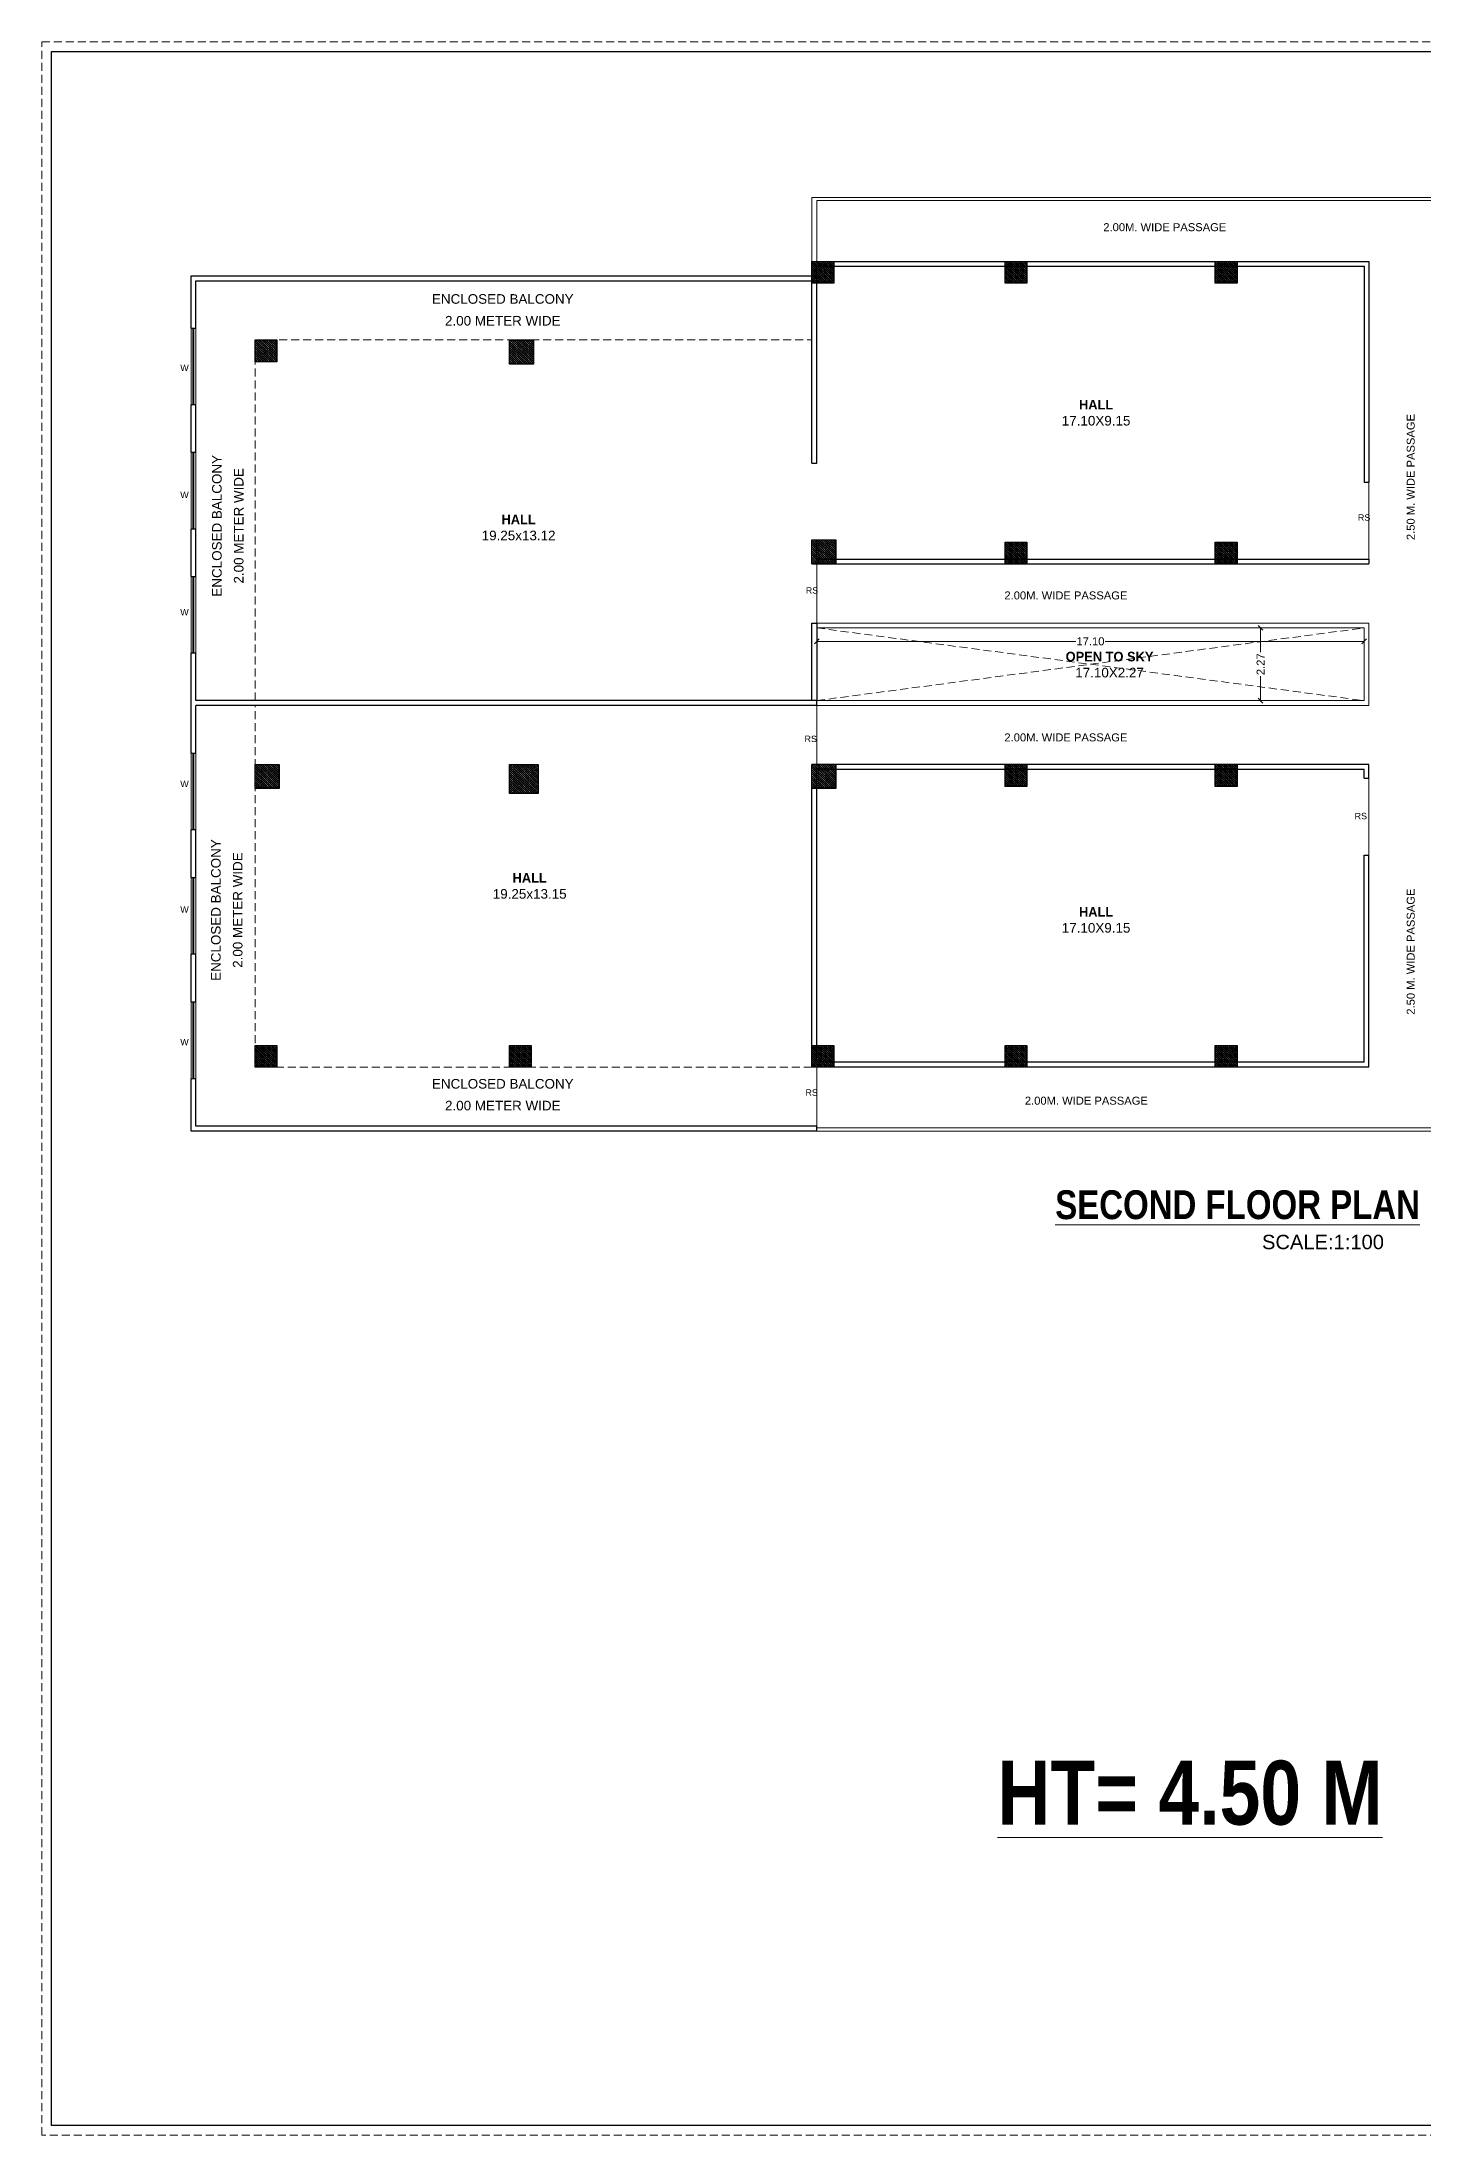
# Model space of a CAD drawing. Header units: feet. Extents: x 1354 to 2117, y 994 to 1430.
# Drawn here: x 1764.2 to 1807.4, y 1086.7 to 1152.1 of the extents above; entities that cross this region are included whole.
import ezdxf

# ---------------------------------------------------------------- set-up
doc = ezdxf.new("R2010")
doc.units = ezdxf.units.FT
doc.linetypes.add('DASHED2', pattern=[0.375, 0.25, -0.125])
doc.linetypes.add('HIDDEN', pattern=[0.375, 0.25, -0.125])
for name, color, linetype, lineweight in [('COLUMN (DCPL)', 10, 'Continuous', 30), ('COLUMN HATCH (DCPL)', 42, 'Continuous', 5), ('DIAMENTION', 6, 'Continuous', 13), ('H', 253, 'Continuous', 5), ('tex', 7, 'Continuous', 15), ('wall', 7, 'Continuous', 30), ('WI', 252, 'Continuous', 9), ('WIN', 230, 'Continuous', 9)]:
    doc.layers.add(name, color=color, linetype=linetype, lineweight=lineweight)
doc.layers.add('Layer2', color=240, linetype='Continuous')
doc.styles.add('Arial Narrow', font='arial.ttf')
doc.styles.get("Standard").update_dxf_attribs({"font": 'arial.ttf'})
doc.dimstyles.new('SITE', dxfattribs={"dimtxt": 0.25, "dimasz": 0.15, "dimexe": 0.07, "dimexo": 0.07, "dimgap": 0.05, "dimtad": 0, "dimzin": 0, "dimdsep": 46, "dimtxsty": 'Arial Narrow', "dimblk": 'OBLIQUE', "dimcen": 0.09, "dimclrd": 4, "dimclre": 3, "dimclrt": 6, "dimadec": 0, "dimazin": 0, "dimtfac": 1, "dimtofl": 0, "dimtmove": 2, "dimatfit": 3, "dimfxl": 0.07, "dimfxlon": 1, "dimtolj": 1, "dimtzin": 0, "dimlwd": -1, "dimlwe": -1, "dimarcsym": 0})
pattern_1 = [(135, (7902.39748, 813.12336), (-0.03314563037, -0.03314563037), []), (135, (7902.39748, 813.15651), (-0.03314563037, -0.03314563037), [0, -0.046875])]

# ---------------------------------------------------------------- blocks, each defined once
blk = doc.blocks.new('_Oblique')
at = {"layer": 'Layer2', "color": 0, "lineweight": -2}
blk.add_line((-0.5, -0.5), (0.5, 0.5), dxfattribs=at)
blk = doc.blocks.new('*D197')
at = {"layer": 'DEFPOINTS', "color": 0}
for p in [(1802.3, 1133.754), (1805.536, 1133.754), (1805.536, 1131.483)]:
    blk.add_point(p, dxfattribs=at)
at = {"layer": 'DIAMENTION', "color": 3}
for p, q in [((1802.37, 1133.754), (1802.23, 1133.754)), ((1802.37, 1131.483), (1802.23, 1131.483))]:
    blk.add_line(p, q, dxfattribs=at)
at = {"layer": 'DIAMENTION', "color": 4}
for p, q in [((1802.3, 1133.754), (1802.3, 1132.995)), ((1802.3, 1131.483), (1802.3, 1132.242))]:
    blk.add_line(p, q, dxfattribs=at)
at = {"layer": 'DIAMENTION', "color": 4, "xscale": 0.15, "yscale": 0.15, "zscale": 0.15}
for p, rotation in [((1802.3, 1133.754), 90), ((1802.3, 1131.483), 270)]:
    blk.add_blockref('_Oblique', p, dxfattribs=dict(at, rotation=rotation))
at = {"layer": 'DIAMENTION', "color": 6, "insert": (1802.3, 1132.618), "char_height": 0.25, "attachment_point": 5, "rotation": 90, "style": 'Arial Narrow'}
blk.add_mtext('\\A1;2.27', dxfattribs=at)
blk = doc.blocks.new('*D198')
at = {"layer": 'DEFPOINTS', "color": 0}
for p in [(1788.436, 1133.754), (1805.536, 1133.754), (1805.536, 1133.333)]:
    blk.add_point(p, dxfattribs=at)
at = {"layer": 'DIAMENTION', "color": 3}
for p, q in [((1788.436, 1133.403), (1788.436, 1133.263)), ((1805.536, 1133.403), (1805.536, 1133.263))]:
    blk.add_line(p, q, dxfattribs=at)
at = {"layer": 'DIAMENTION', "color": 4}
for p, q in [((1788.436, 1133.333), (1796.526, 1133.333)), ((1805.536, 1133.333), (1797.445, 1133.333))]:
    blk.add_line(p, q, dxfattribs=at)
at = {"layer": 'DIAMENTION', "color": 4, "xscale": 0.15, "yscale": 0.15, "zscale": 0.15, "rotation": 180}
blk.add_blockref('_Oblique', (1788.436, 1133.333), dxfattribs=at)
at = {"layer": 'DIAMENTION', "color": 4, "xscale": 0.15, "yscale": 0.15, "zscale": 0.15}
blk.add_blockref('_Oblique', (1805.536, 1133.333), dxfattribs=at)
at = {"layer": 'DIAMENTION', "color": 6, "insert": (1796.986, 1133.333), "char_height": 0.25, "attachment_point": 5, "style": 'Arial Narrow'}
blk.add_mtext('\\A1;17.10', dxfattribs=at)

msp = doc.modelspace()

# ---------------------------------------------------------------- hatches: boundary and pattern name
at = {"layer": 'COLUMN HATCH (DCPL)'}
h = msp.add_hatch(dxfattribs=at)
h.set_pattern_fill('SACNCR', color=256, scale=0.5, angle=90, style=0)
h.set_pattern_definition(pattern_1)
h.paths.add_polyline_path([(1788.2856, 1144.5237), (1788.2856, 1145.2037), (1788.9656, 1145.2037), (1788.9656, 1144.5237)], flags=0)
h = msp.add_hatch(dxfattribs=at)
h.set_pattern_fill('SACNCR', color=256, scale=0.5, angle=90, style=0)
h.set_pattern_definition([(135, (7902.13248, 813.123366), (-0.03314563037, -0.03314563037), []), (135, (7902.13248, 813.15651), (-0.03314563037, -0.03314563037), [0, -0.046875])])
h.paths.add_polyline_path([(1794.3206, 1144.5237), (1794.3206, 1145.2037), (1795.0006, 1145.2037), (1795.0006, 1144.5237)], flags=0)
h = msp.add_hatch(dxfattribs=at)
h.set_pattern_fill('SACNCR', color=256, scale=0.5, angle=90, style=0)
h.set_pattern_definition([(135, (7902.39748, 813.123366), (-0.03314563037, -0.03314563037), []), (135, (7902.39748, 813.15651), (-0.03314563037, -0.03314563037), [0, -0.046875])])
h.paths.add_polyline_path([(1800.8856, 1144.5237), (1800.8856, 1145.2037), (1801.5656, 1145.2037), (1801.5656, 1144.5237)], flags=0)
h = msp.add_hatch(dxfattribs=at)
h.set_pattern_fill('SACNCR', color=256, scale=0.5, angle=90, style=0)
h.set_pattern_definition(pattern_1)
h.paths.add_polyline_path([(1770.8856, 1142.0694), (1770.8856, 1142.7494), (1771.5656, 1142.7494), (1771.5656, 1142.0694)], flags=0)
h = msp.add_hatch(dxfattribs=at)
h.set_pattern_fill('SACNCR', color=256, scale=0.5, angle=90, style=0)
h.set_pattern_definition([(135, (7902.43248, 813.08836), (-0.03314563037, -0.03314563037), []), (135, (7902.43248, 813.12151), (-0.03314563037, -0.03314563037), [0, -0.046875])])
h.paths.add_polyline_path([(1778.8356, 1141.9994), (1778.8356, 1142.7494), (1779.5856, 1142.7494), (1779.5856, 1141.9994)], flags=0)
h = msp.add_hatch(dxfattribs=at)
h.set_pattern_fill('SACNCR', color=256, scale=0.5, angle=90, style=0)
h.set_pattern_definition([(135, (7902.43248, 813.688366), (-0.03314563037, -0.03314563037), []), (135, (7902.43248, 813.72151), (-0.03314563037, -0.03314563037), [0, -0.046875])])
h.paths.add_polyline_path([(1788.2856, 1135.7537), (1788.2856, 1136.5037), (1789.0356, 1136.5037), (1789.0356, 1135.7537)], flags=0)
h = msp.add_hatch(dxfattribs=at)
h.set_pattern_fill('SACNCR', color=256, scale=0.5, angle=90, style=0)
h.set_pattern_definition([(135, (7902.13248, 813.653366), (-0.03314563037, -0.03314563037), []), (135, (7902.13248, 813.68651), (-0.03314563037, -0.03314563037), [0, -0.046875])])
h.paths.add_polyline_path([(1794.3206, 1135.7537), (1794.3206, 1136.4337), (1795.0006, 1136.4337), (1795.0006, 1135.7537)], flags=0)
h = msp.add_hatch(dxfattribs=at)
h.set_pattern_fill('SACNCR', color=256, scale=0.5, angle=90, style=0)
h.set_pattern_definition([(135, (7902.39748, 813.653366), (-0.03314563037, -0.03314563037), []), (135, (7902.39748, 813.68651), (-0.03314563037, -0.03314563037), [0, -0.046875])])
h.paths.add_polyline_path([(1800.8856, 1135.7537), (1800.8856, 1136.4337), (1801.5656, 1136.4337), (1801.5656, 1135.7537)], flags=0)
h = msp.add_hatch(dxfattribs=at)
h.set_pattern_fill('SACNCR', color=256, scale=0.5, angle=90, style=0)
h.set_pattern_definition([(135, (7902.43248, 813.088358), (-0.03314563037, -0.03314563037), []), (135, (7902.43248, 813.121503), (-0.03314563037, -0.03314563037), [0, -0.046875])])
h.paths.add_polyline_path([(1770.8856, 1128.732), (1770.8856, 1129.482), (1771.6356, 1129.482), (1771.6356, 1128.732)], flags=0)
h = msp.add_hatch(dxfattribs=at)
h.set_pattern_fill('SACNCR', color=256, scale=0.5, angle=90, style=0)
h.set_pattern_definition([(135, (7902.50748, 813.013358), (-0.03314563037, -0.03314563037), []), (135, (7902.50748, 813.046503), (-0.03314563037, -0.03314563037), [0, -0.046875])])
h.paths.add_polyline_path([(1778.8356, 1128.582), (1778.8356, 1129.482), (1779.7356, 1129.482), (1779.7356, 1128.582)], flags=0)
h = msp.add_hatch(dxfattribs=at)
h.set_pattern_fill('SACNCR', color=256, scale=0.5, angle=90, style=0)
h.set_pattern_definition([(135, (7902.43248, 813.088358), (-0.03314563037, -0.03314563037), []), (135, (7902.43248, 813.121503), (-0.03314563037, -0.03314563037), [0, -0.046875])])
h.paths.add_polyline_path([(1788.2856, 1128.732), (1788.2856, 1129.482), (1789.0356, 1129.482), (1789.0356, 1128.732)], flags=0)
h = msp.add_hatch(dxfattribs=at)
h.set_pattern_fill('SACNCR', color=256, scale=0.5, angle=90, style=0)
h.set_pattern_definition([(135, (7902.13318, 813.123358), (-0.03314563037, -0.03314563037), []), (135, (7902.13318, 813.156503), (-0.03314563037, -0.03314563037), [0, -0.046875])])
h.paths.add_polyline_path([(1794.3213, 1128.802), (1794.3213, 1129.482), (1795.0013, 1129.482), (1795.0013, 1128.802)], flags=0)
h = msp.add_hatch(dxfattribs=at)
h.set_pattern_fill('SACNCR', color=256, scale=0.5, angle=90, style=0)
h.set_pattern_definition([(135, (7902.39748, 813.123358), (-0.03314563037, -0.03314563037), []), (135, (7902.39748, 813.156503), (-0.03314563037, -0.03314563037), [0, -0.046875])])
h.paths.add_polyline_path([(1800.8856, 1128.802), (1800.8856, 1129.482), (1801.5656, 1129.482), (1801.5656, 1128.802)], flags=0)
h = msp.add_hatch(dxfattribs=at)
h.set_pattern_fill('SACNCR', color=256, scale=0.5, angle=90, style=0)
h.set_pattern_definition([(135, (7902.39748, 813.653358), (-0.03314563037, -0.03314563037), []), (135, (7902.39748, 813.686503), (-0.03314563037, -0.03314563037), [0, -0.046875])])
h.paths.add_polyline_path([(1770.8856, 1120.032), (1770.8856, 1120.712), (1771.5656, 1120.712), (1771.5656, 1120.032)], flags=0)
h = msp.add_hatch(dxfattribs=at)
h.set_pattern_fill('SACNCR', color=256, scale=0.5, angle=90, style=0)
h.set_pattern_definition([(135, (7902.39748, 813.653358), (-0.03314563037, -0.03314563037), []), (135, (7902.39748, 813.686503), (-0.03314563037, -0.03314563037), [0, -0.046875])])
h.paths.add_polyline_path([(1778.8356, 1120.032), (1778.8356, 1120.712), (1779.5156, 1120.712), (1779.5156, 1120.032)], flags=0)
h = msp.add_hatch(dxfattribs=at)
h.set_pattern_fill('SACNCR', color=256, scale=0.5, angle=90, style=0)
h.set_pattern_definition([(135, (7902.39748, 813.653358), (-0.03314563037, -0.03314563037), []), (135, (7902.39748, 813.686503), (-0.03314563037, -0.03314563037), [0, -0.046875])])
h.paths.add_polyline_path([(1788.2856, 1120.032), (1788.2856, 1120.712), (1788.9656, 1120.712), (1788.9656, 1120.032)], flags=0)
h = msp.add_hatch(dxfattribs=at)
h.set_pattern_fill('SACNCR', color=256, scale=0.5, angle=90, style=0)
h.set_pattern_definition([(135, (7902.13318, 813.653358), (-0.03314563037, -0.03314563037), []), (135, (7902.13318, 813.686503), (-0.03314563037, -0.03314563037), [0, -0.046875])])
h.paths.add_polyline_path([(1794.3213, 1120.032), (1794.3213, 1120.712), (1795.0013, 1120.712), (1795.0013, 1120.032)], flags=0)
h = msp.add_hatch(dxfattribs=at)
h.set_pattern_fill('SACNCR', color=256, scale=0.5, angle=90, style=0)
h.set_pattern_definition([(135, (7902.39748, 813.653358), (-0.03314563037, -0.03314563037), []), (135, (7902.39748, 813.686503), (-0.03314563037, -0.03314563037), [0, -0.046875])])
h.paths.add_polyline_path([(1800.8856, 1120.032), (1800.8856, 1120.712), (1801.5656, 1120.712), (1801.5656, 1120.032)], flags=0)

# ---------------------------------------------------------------- linework, layer by layer
at = {"layer": 'COLUMN (DCPL)'}
for points in [[(1788.2856, 1144.5237), (1788.2856, 1145.2037), (1788.9656, 1145.2037), (1788.9656, 1144.5237)], [(1794.3206, 1144.5237), (1794.3206, 1145.2037), (1795.0006, 1145.2037), (1795.0006, 1144.5237)], [(1800.8856, 1144.5237), (1800.8856, 1145.2037), (1801.5656, 1145.2037), (1801.5656, 1144.5237)], [(1770.8856, 1142.0694), (1770.8856, 1142.7494), (1771.5656, 1142.7494), (1771.5656, 1142.0694)], [(1778.8356, 1141.9994), (1778.8356, 1142.7494), (1779.5856, 1142.7494), (1779.5856, 1141.9994)], [(1788.2856, 1135.7537), (1788.2856, 1136.5037), (1789.0356, 1136.5037), (1789.0356, 1135.7537)], [(1794.3206, 1135.7537), (1794.3206, 1136.4337), (1795.0006, 1136.4337), (1795.0006, 1135.7537)], [(1800.8856, 1135.7537), (1800.8856, 1136.4337), (1801.5656, 1136.4337), (1801.5656, 1135.7537)], [(1770.8856, 1128.732), (1770.8856, 1129.482), (1771.6356, 1129.482), (1771.6356, 1128.732)], [(1778.8356, 1128.582), (1778.8356, 1129.482), (1779.7356, 1129.482), (1779.7356, 1128.582)], [(1788.2856, 1128.732), (1788.2856, 1129.482), (1789.0356, 1129.482), (1789.0356, 1128.732)], [(1794.3213, 1128.802), (1794.3213, 1129.482), (1795.0013, 1129.482), (1795.0013, 1128.802)], [(1800.8856, 1128.802), (1800.8856, 1129.482), (1801.5656, 1129.482), (1801.5656, 1128.802)], [(1770.8856, 1120.032), (1770.8856, 1120.712), (1771.5656, 1120.712), (1771.5656, 1120.032)], [(1778.8356, 1120.032), (1778.8356, 1120.712), (1779.5156, 1120.712), (1779.5156, 1120.032)], [(1788.2856, 1120.032), (1788.2856, 1120.712), (1788.9656, 1120.712), (1788.9656, 1120.032)], [(1794.3213, 1120.032), (1794.3213, 1120.712), (1795.0013, 1120.712), (1795.0013, 1120.032)], [(1800.8856, 1120.032), (1800.8856, 1120.712), (1801.5656, 1120.712), (1801.5656, 1120.032)]]:
    msp.add_lwpolyline(points, close=True, dxfattribs=at)
at = {"layer": 'DIAMENTION', "linetype": 'DASHED2'}
for p, q in [((1770.8856, 1131.4826), (1770.8856, 1142.7494)), ((1770.8856, 1142.7494), (1788.2856, 1142.7494)), ((1770.8856, 1120.0326), (1770.8856, 1131.3326)), ((1788.2856, 1120.0326), (1770.8856, 1120.0326))]:
    msp.add_line(p, q, dxfattribs=at)
at = {"layer": 'H', "linetype": 'HIDDEN'}
msp.add_lwpolyline([(1764.2261, 1152.064), (1845.7211, 1152.064), (1845.7211, 1086.6636), (1764.2261, 1086.6636)], close=True, dxfattribs=at)
at = {"layer": 'wall'}
for p, q in [((1788.2856, 1138.9037), (1788.2856, 1145.2043)), ((1788.2856, 1144.7494), (1788.2856, 1145.2043)), ((1788.2856, 1145.2043), (1805.6856, 1145.2043)), ((1805.6856, 1145.2043), (1805.6856, 1138.3043)), ((1768.8856, 1143.1202), (1768.8856, 1144.7494)), ((1768.8856, 1144.7494), (1788.2856, 1144.7494)), ((1769.0356, 1143.1202), (1769.0356, 1144.5994)), ((1769.0356, 1144.5994), (1788.2856, 1144.5994)), ((1788.4356, 1138.9037), (1788.4356, 1145.0543)), ((1788.4356, 1145.0543), (1805.5356, 1145.0543)), ((1805.5356, 1145.0543), (1805.5356, 1138.3043)), ((1768.8856, 1143.1202), (1769.0356, 1143.1202)), ((1768.8856, 1139.241), (1768.8856, 1140.7202)), ((1769.0356, 1140.7202), (1768.8856, 1140.7202)), ((1769.0356, 1139.241), (1769.0356, 1140.7202)), ((1768.8856, 1139.241), (1769.0356, 1139.241)), ((1788.2856, 1138.9037), (1788.4356, 1138.9037)), ((1805.5356, 1138.3043), (1805.6856, 1138.3043)), ((1768.8856, 1135.3618), (1768.8856, 1136.841)), ((1769.0356, 1136.841), (1768.8856, 1136.841)), ((1769.0356, 1135.3618), (1769.0356, 1136.841)), ((1788.2856, 1135.7543), (1788.2856, 1136.5037)), ((1788.2856, 1136.5037), (1788.4356, 1136.5037)), ((1788.4356, 1135.9043), (1788.4356, 1136.5037)), ((1768.8856, 1135.3618), (1769.0356, 1135.3618)), ((1788.2856, 1135.7543), (1805.6856, 1135.7543)), ((1788.4356, 1135.9043), (1805.6856, 1135.9043)), ((1805.6856, 1135.9043), (1805.6856, 1135.7543)), ((1768.8856, 1129.8451), (1768.8856, 1132.9618)), ((1769.0356, 1132.9618), (1768.8856, 1132.9618)), ((1769.0356, 1131.4826), (1769.0356, 1132.9618)), ((1788.4356, 1131.4826), (1769.0356, 1131.4826)), ((1788.4356, 1131.3326), (1788.4356, 1131.4826)), ((1769.0356, 1129.8451), (1769.0356, 1131.3326)), ((1788.4356, 1131.3326), (1769.0356, 1131.3326)), ((1768.8856, 1129.8451), (1769.0356, 1129.8451)), ((1788.2856, 1120.0326), (1788.2856, 1129.4826)), ((1805.6856, 1129.4826), (1788.2856, 1129.4826)), ((1788.7363, 1129.4826), (1788.2856, 1129.4826)), ((1805.6856, 1129.0576), (1805.6856, 1129.4826)), ((1788.4356, 1120.1826), (1788.4356, 1129.3326)), ((1805.5356, 1129.3326), (1788.4356, 1129.3326)), ((1788.7363, 1129.3326), (1788.4356, 1129.3326)), ((1805.5356, 1129.0576), (1805.5356, 1129.3326)), ((1805.5356, 1129.0576), (1805.6856, 1129.0576)), ((1768.8856, 1125.9576), (1768.8856, 1127.4451)), ((1769.0356, 1127.4451), (1768.8856, 1127.4451)), ((1769.0356, 1125.9576), (1769.0356, 1127.4451)), ((1805.5356, 1120.1826), (1805.5356, 1126.6576)), ((1805.5356, 1126.6576), (1805.6856, 1126.6576)), ((1805.6856, 1120.0326), (1805.6856, 1126.6576)), ((1768.8856, 1125.9576), (1769.0356, 1125.9576)), ((1768.8856, 1122.0701), (1768.8856, 1123.5576)), ((1769.0356, 1123.5576), (1768.8856, 1123.5576)), ((1769.0356, 1122.0701), (1769.0356, 1123.5576)), ((1768.8856, 1122.0701), (1769.0356, 1122.0701)), ((1768.8856, 1118.0326), (1768.8856, 1119.6701)), ((1769.0356, 1119.6701), (1768.8856, 1119.6701)), ((1769.0356, 1118.1826), (1769.0356, 1119.6701)), ((1805.6856, 1120.0326), (1788.2856, 1120.0326)), ((1805.5356, 1120.1826), (1788.4356, 1120.1826)), ((1788.4356, 1118.0326), (1768.8856, 1118.0326)), ((1788.4356, 1118.1826), (1769.0356, 1118.1826)), ((1788.4356, 1118.0326), (1788.4356, 1118.1826))]:
    msp.add_line(p, q, dxfattribs=at)
for points in [[(1764.5261, 1151.764), (1845.4211, 1151.764), (1845.4211, 1086.9636), (1764.5261, 1086.9636)], [(1788.2856, 1133.9043), (1788.4356, 1133.9043), (1788.4356, 1131.4826), (1788.2856, 1131.4826)]]:
    msp.add_lwpolyline(points, close=True, dxfattribs=at)
at = {"layer": 'WI', "linetype": 'DASHED2'}
for p, q in [((1788.4356, 1131.4826), (1805.5356, 1133.7543)), ((1788.4356, 1133.7543), (1805.5356, 1131.4826))]:
    msp.add_line(p, q, dxfattribs=at)
at = {"layer": 'WIN'}
for p, q in [((1788.2856, 1147.2043), (1832.0342, 1147.2043)), ((1788.2856, 1145.2043), (1788.2856, 1147.2043)), ((1788.4356, 1147.1043), (1831.8842, 1147.1043)), ((1788.4356, 1145.2043), (1788.4356, 1147.1043)), ((1768.8856, 1143.1202), (1768.8856, 1140.7202)), ((1768.9456, 1143.1202), (1768.9456, 1140.7202)), ((1768.9756, 1143.1202), (1768.9756, 1140.7202)), ((1769.0356, 1143.1202), (1769.0356, 1140.7202)), ((1768.8856, 1139.241), (1768.8856, 1136.841)), ((1768.9456, 1139.241), (1768.9456, 1136.841)), ((1768.9756, 1139.241), (1768.9756, 1136.841)), ((1769.0356, 1139.241), (1769.0356, 1136.841)), ((1805.6856, 1138.3043), (1805.6856, 1135.9043)), ((1768.8856, 1135.3618), (1768.8856, 1132.9618)), ((1768.9456, 1135.3618), (1768.9456, 1132.9618)), ((1768.9756, 1135.3618), (1768.9756, 1132.9618)), ((1769.0356, 1135.3618), (1769.0356, 1132.9618)), ((1788.4356, 1135.7543), (1788.4356, 1133.9043)), ((1788.2856, 1133.9043), (1805.6856, 1133.9043)), ((1788.4356, 1131.4826), (1788.4356, 1133.7543)), ((1788.4356, 1133.7543), (1805.5356, 1133.7543)), ((1805.5356, 1133.7543), (1805.5356, 1131.4826)), ((1805.6856, 1133.9043), (1805.6856, 1131.3326)), ((1805.5356, 1131.4826), (1788.4356, 1131.4826)), ((1805.6856, 1131.3326), (1788.4356, 1131.3326)), ((1788.4356, 1129.4826), (1788.4356, 1131.3326)), ((1768.8856, 1129.8451), (1768.8856, 1127.4451)), ((1768.9456, 1129.8451), (1768.9456, 1127.4451)), ((1768.9756, 1129.8451), (1768.9756, 1127.4451)), ((1769.0356, 1129.8451), (1769.0356, 1127.4451)), ((1805.6856, 1129.0576), (1805.6856, 1126.6576)), ((1768.8856, 1125.9576), (1768.8856, 1123.5576)), ((1768.9456, 1125.9576), (1768.9456, 1123.5576)), ((1768.9756, 1125.9576), (1768.9756, 1123.5576)), ((1769.0356, 1125.9576), (1769.0356, 1123.5576)), ((1768.8856, 1122.0701), (1768.8856, 1119.6701)), ((1768.9456, 1122.0701), (1768.9456, 1119.6701)), ((1768.9756, 1122.0701), (1768.9756, 1119.6701)), ((1769.0356, 1122.0701), (1769.0356, 1119.6701)), ((1788.4356, 1118.1826), (1788.4356, 1120.0326)), ((1788.4356, 1118.1326), (1824.9932, 1118.1326)), ((1788.4356, 1118.0326), (1824.9931, 1118.0326))]:
    msp.add_line(p, q, dxfattribs=at)

# ---------------------------------------------------------------- texts
at = {"layer": 'tex', "attachment_point": 9}
for s, insert, char_height, width in [('\\pxqd;2.00M. WIDE PASSAGE', (1803.7701, 1146.1459), 0.25, 6.383345), ('\\pxqc;ENCLOSED BALCONY', (1780.8896, 1143.8774), 0.3, 4.528107), ('\\pxqc;2.00 METER WIDE', (1780.8896, 1143.1961), 0.3, 4.528107), ('\\pxqc;W', (1768.8174, 1141.7784), 0.2, 0.27083), ('\\pxqc;{\\fCentury Gothic|b1|i0|c0|p34;HALL\\P}17.10X9.15', (1797.8433, 1140.0737), 0.3, 1.363256), ('\\pxqc;W', (1768.8174, 1137.8091), 0.2, 0.27083), ('\\pxqc;{\\fCentury Gothic|b1|i0|c0|p34;HALL\\P}19.25x13.12', (1780.1481, 1136.4879), 0.3, 2.055946), ('\\pxqc;RS', (1805.6708, 1137.0982), 0.2, 0.27083), ('\\pxqc;RS', (1788.4208, 1134.8232), 0.2, 0.27083), ('\\pxqd;2.00M. WIDE PASSAGE', (1800.6801, 1134.6407), 0.25, 6.383345), ('\\pxqc;W', (1768.8174, 1134.144), 0.2, 0.27083), ('\\pxqc;{\\fCentury Gothic|b1|i0|c0|p34;OPEN TO SKY\\P}17.10X2.27', (1799.1615, 1132.2035), 0.3, 3.15905), ('\\pxqc;RS', (1788.3817, 1130.1842), 0.2, 0.27083), ('\\pxqd;2.00M. WIDE PASSAGE', (1800.6801, 1130.2046), 0.25, 6.383345), ('\\pxqc;W', (1768.8174, 1128.7791), 0.2, 0.27083), ('\\pxqc;RS', (1805.5668, 1127.7734), 0.2, 0.27083), ('\\pxqc;{\\fCentury Gothic|b1|i0|c0|p34;HALL\\P}19.25x13.15', (1780.1481, 1125.29), 0.3, 1.363256), ('\\pxqc;W', (1768.8174, 1124.855), 0.2, 0.27083), ('\\pxqc;{\\fCentury Gothic|b1|i0|c0|p34;HALL\\P}17.10X9.15', (1797.8433, 1124.2291), 0.3, 1.363256), ('\\pxqc;W', (1768.8174, 1120.7138), 0.2, 0.27083), ('\\pxqc;ENCLOSED BALCONY', (1780.8896, 1119.3569), 0.3, 4.528107), ('\\pxqc;RS', (1788.4103, 1119.1331), 0.2, 0.27083), ('\\pxqd;2.00M. WIDE PASSAGE', (1801.3192, 1118.8541), 0.25, 6.383345), ('\\pxqc;2.00 METER WIDE', (1780.8896, 1118.6756), 0.3, 4.528107), ('\\pxqc;SCALE:1:100', (1804.4527, 1114.3367), 0.45, 0.406244)]:
    msp.add_mtext(s, dxfattribs=dict(at, insert=insert, char_height=char_height, width=width))
at = {"layer": 'tex', "attachment_point": 9, "rotation": 90}
for s, insert, char_height, width in [('\\pxqd;2.50 M. WIDE PASSAGE', (1807.1191, 1142.6635), 0.25, 6.165468), ('\\pxqc;ENCLOSED BALCONY', (1769.8484, 1139.2085), 0.3, 4.528107), ('\\pxqc;2.00 METER WIDE', (1770.5296, 1139.2085), 0.3, 4.528107), ('\\pxqc;ENCLOSED BALCONY', (1769.8168, 1127.2028), 0.3, 4.528107), ('\\pxqc;2.00 METER WIDE', (1770.498, 1127.2028), 0.3, 4.528107), ('\\pxqd;2.50 M. WIDE PASSAGE', (1807.1191, 1127.8362), 0.25, 6.165468)]:
    msp.add_mtext(s, dxfattribs=dict(at, insert=insert, char_height=char_height, width=width))
at = {"layer": 'tex', "ltscale": 0.05, "attachment_point": 1}
for s, insert, char_height, width in [('\\pxqc;{\\fSwis721 Cn BT|b1|i0|c0|p34;\\LSECOND FLOOR PLAN}', (1793.2859, 1116.1829), 0.9, 16.592959), ('\\pxqc;{\\fSwis721 Cn BT|b1|i0|c0|p34;\\LHT= 4.50 M}', (1790.8478, 1098.3631), 2, 18.497896)]:
    msp.add_mtext(s, dxfattribs=dict(at, insert=insert, char_height=char_height, width=width))

# ---------------------------------------------------------------- dimensions: what is measured, and where the dimension line sits
at = {"layer": 'DIAMENTION'}
dim = msp.add_linear_dim(base=(1805.5356, 1133.3328), p1=(1788.4356, 1133.7543), p2=(1805.5356, 1133.7543), dimstyle='SITE', override={"dimfxl": 0.07, "dimfxlon": 1}, dxfattribs=at)
dim.commit()
dim.dimension.update_dxf_attribs({"geometry": '*D198', "text_midpoint": (1796.9856, 1133.3328)})
at = {"layer": 'DIAMENTION', "color": 1}
dim = msp.add_linear_dim(base=(1802.2999, 1133.7543), p1=(1805.5356, 1131.4826), p2=(1805.5356, 1133.7543), angle=90, dimstyle='SITE', override={"dimfxl": 0.07, "dimfxlon": 1}, dxfattribs=at)
dim.commit()
dim.dimension.update_dxf_attribs({"geometry": '*D197', "text_midpoint": (1802.2999, 1132.6184)})

doc.saveas('drawing.dxf')
